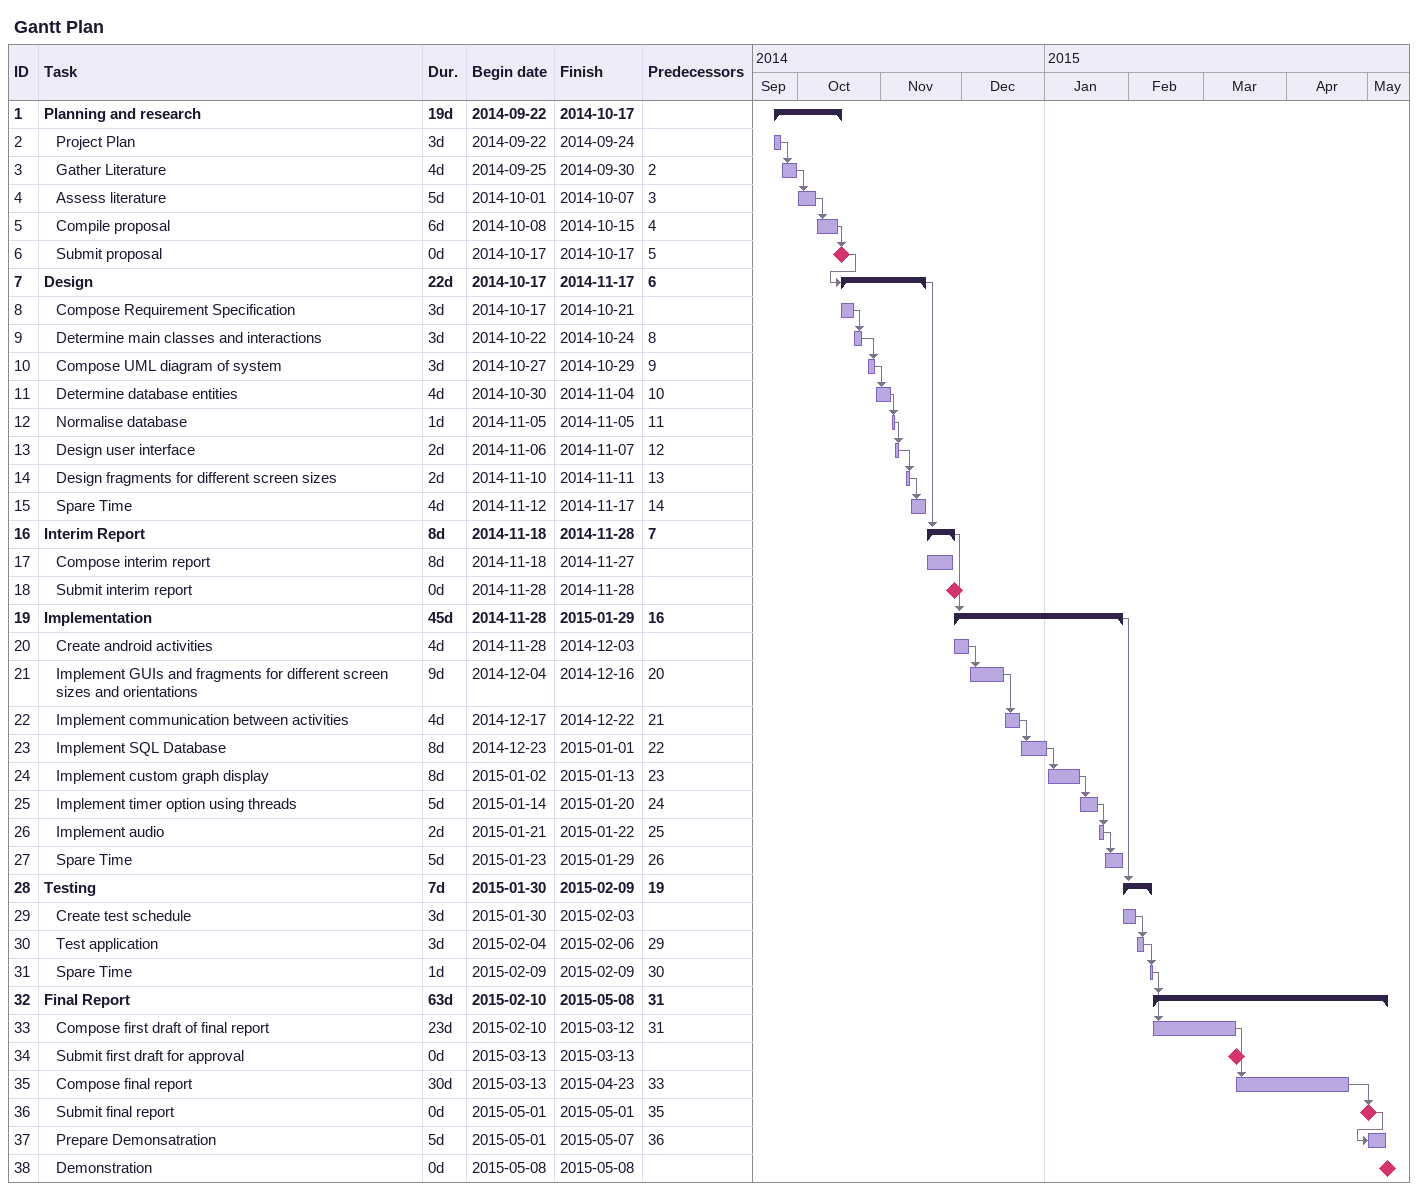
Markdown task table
Gantt Plan

| ID | Level | Task | Duration | Start | Finish | Predecessors |
|---|---|---|---|---|---|---|
| 1 | 1 | **Planning and research** | 19d | 2014-09-22 | 2014-10-17 |  |
| 2 | 2 | Project Plan | 3d | 2014-09-22 | 2014-09-24 |  |
| 3 | 2 | Gather Literature | 4d | 2014-09-25 | 2014-09-30 | 2 |
| 4 | 2 | Assess literature | 5d | 2014-10-01 | 2014-10-07 | 3 |
| 5 | 2 | Compile proposal | 6d | 2014-10-08 | 2014-10-15 | 4 |
| 6 | 2 | Submit proposal | 0d | 2014-10-17 | 2014-10-17 | 5 |
| 7 | 1 | **Design** | 22d | 2014-10-17 | 2014-11-17 | 6 |
| 8 | 2 | Compose Requirement Specification | 3d | 2014-10-17 | 2014-10-21 |  |
| 9 | 2 | Determine main classes and interactions | 3d | 2014-10-22 | 2014-10-24 | 8 |
| 10 | 2 | Compose UML diagram of system | 3d | 2014-10-27 | 2014-10-29 | 9 |
| 11 | 2 | Determine database entities | 4d | 2014-10-30 | 2014-11-04 | 10 |
| 12 | 2 | Normalise database | 1d | 2014-11-05 | 2014-11-05 | 11 |
| 13 | 2 | Design user interface | 2d | 2014-11-06 | 2014-11-07 | 12 |
| 14 | 2 | Design fragments for different screen sizes | 2d | 2014-11-10 | 2014-11-11 | 13 |
| 15 | 2 | Spare Time | 4d | 2014-11-12 | 2014-11-17 | 14 |
| 16 | 1 | **Interim Report** | 8d | 2014-11-18 | 2014-11-28 | 7 |
| 17 | 2 | Compose interim report | 8d | 2014-11-18 | 2014-11-27 |  |
| 18 | 2 | Submit interim report | 0d | 2014-11-28 | 2014-11-28 |  |
| 19 | 1 | **Implementation** | 45d | 2014-11-28 | 2015-01-29 | 16 |
| 20 | 2 | Create android activities | 4d | 2014-11-28 | 2014-12-03 |  |
| 21 | 2 | Implement GUIs and fragments for different screen sizes and orientations | 9d | 2014-12-04 | 2014-12-16 | 20 |
| 22 | 2 | Implement communication between activities | 4d | 2014-12-17 | 2014-12-22 | 21 |
| 23 | 2 | Implement SQL Database | 8d | 2014-12-23 | 2015-01-01 | 22 |
| 24 | 2 | Implement custom graph display | 8d | 2015-01-02 | 2015-01-13 | 23 |
| 25 | 2 | Implement timer option using threads | 5d | 2015-01-14 | 2015-01-20 | 24 |
| 26 | 2 | Implement audio | 2d | 2015-01-21 | 2015-01-22 | 25 |
| 27 | 2 | Spare Time | 5d | 2015-01-23 | 2015-01-29 | 26 |
| 28 | 1 | **Testing** | 7d | 2015-01-30 | 2015-02-09 | 19 |
| 29 | 2 | Create test schedule | 3d | 2015-01-30 | 2015-02-03 |  |
| 30 | 2 | Test application | 3d | 2015-02-04 | 2015-02-06 | 29 |
| 31 | 2 | Spare Time | 1d | 2015-02-09 | 2015-02-09 | 30 |
| 32 | 1 | **Final Report** | 63d | 2015-02-10 | 2015-05-08 | 31 |
| 33 | 2 | Compose first draft of final report | 23d | 2015-02-10 | 2015-03-12 | 31 |
| 34 | 2 | Submit first draft for approval | 0d | 2015-03-13 | 2015-03-13 |  |
| 35 | 2 | Compose final report | 30d | 2015-03-13 | 2015-04-23 | 33 |
| 36 | 2 | Submit final report | 0d | 2015-05-01 | 2015-05-01 | 35 |
| 37 | 2 | Prepare Demonsatration | 5d | 2015-05-01 | 2015-05-07 | 36 |
| 38 | 2 | Demonstration | 0d | 2015-05-08 | 2015-05-08 |  |
